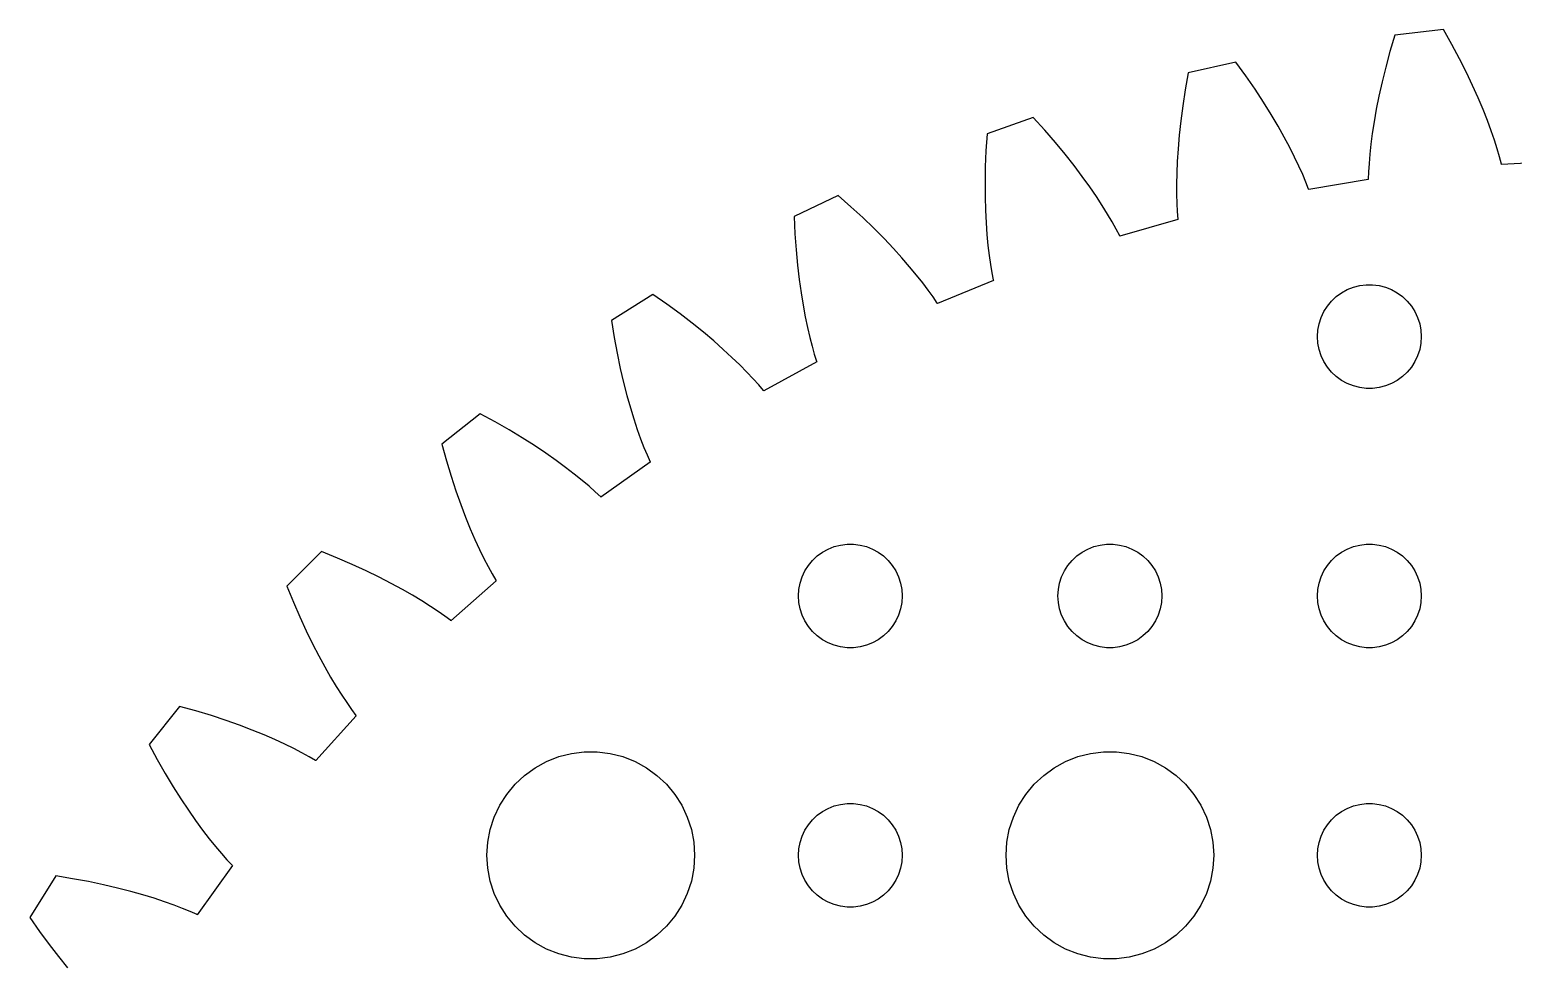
# Model space of a CAD drawing. Header units: metres. Extents: x -54 to 54, y 56 to 274.
# Drawn here: x -46.22 to -3.34, y 246.88 to 273.88 of the extents above; entities that cross this region are included whole.
import ezdxf

# ---------------------------------------------------------------- set-up
doc = ezdxf.new("R2010")
doc.units = ezdxf.units.M

msp = doc.modelspace()

# ---------------------------------------------------------------- linework, layer by layer
for p, q in [((-6.76447, 273.718), (-6.90468, 273.245)), ((-5.35844, 273.876), (-6.76447, 273.718)), ((-5.11647, 273.446), (-5.35844, 273.876)), ((-6.90468, 273.245), (-7.02747, 272.793)), ((-4.89624, 273.033), (-5.11647, 273.446)), ((-11.357, 272.937), (-12.7364, 272.623)), ((-11.0684, 272.537), (-11.357, 272.937)), ((-7.02747, 272.793), (-7.13385, 272.363)), ((-4.69691, 272.638), (-4.89624, 273.033)), ((-12.7364, 272.623), (-12.8228, 272.137)), ((-10.8033, 272.151), (-11.0684, 272.537)), ((-7.13385, 272.363), (-7.22493, 271.956)), ((-4.51752, 272.261), (-4.69691, 272.638)), ((-4.35709, 271.904), (-4.51752, 272.261)), ((-12.8228, 272.137), (-12.8942, 271.674)), ((-10.5609, 271.781), (-10.8033, 272.151)), ((-7.22493, 271.956), (-7.30177, 271.572)), ((-4.21471, 271.566), (-4.35709, 271.904)), ((-12.8942, 271.674), (-12.9518, 271.235)), ((-10.3405, 271.427), (-10.5609, 271.781)), ((-10.1411, 271.089), (-10.3405, 271.427)), ((-7.30177, 271.572), (-7.36545, 271.211)), ((-4.08936, 271.249), (-4.21471, 271.566)), ((-17.2127, 271.333), (-18.5482, 270.866)), ((-16.8811, 270.968), (-17.2127, 271.333)), ((-12.9518, 271.235), (-12.9967, 270.82)), ((-9.96176, 270.77), (-10.1411, 271.089)), ((-7.36545, 271.211), (-7.41708, 270.874)), ((-3.98003, 270.953), (-4.08936, 271.249)), ((-18.5482, 270.866), (-18.5796, 270.373)), ((-16.5744, 270.614), (-16.8811, 270.968)), ((-16.2922, 270.273), (-16.5744, 270.614)), ((-12.9967, 270.82), (-13.0301, 270.43)), ((-9.80168, 270.469), (-9.96176, 270.77)), ((-7.45778, 270.561), (-7.48868, 270.272)), ((-7.41708, 270.874), (-7.45778, 270.561)), ((-3.88571, 270.678), (-3.98003, 270.953)), ((-3.80534, 270.426), (-3.88571, 270.678)), ((-18.5796, 270.373), (-18.5988, 269.906)), ((-16.0334, 269.946), (-16.2922, 270.273)), ((-13.0301, 270.43), (-13.0529, 270.064)), ((-9.6599, 270.187), (-9.80168, 270.469)), ((-9.53543, 269.925), (-9.6599, 270.187)), ((-7.48868, 270.272), (-7.51086, 270.008)), ((-3.73788, 270.196), (-3.80534, 270.426)), ((-3.68224, 269.99), (-3.73788, 270.196)), ((-18.5988, 269.906), (-18.6069, 269.463)), ((-15.7975, 269.633), (-16.0334, 269.946)), ((-13.0665, 269.724), (-13.0719, 269.408)), ((-13.0529, 270.064), (-13.0665, 269.724)), ((-9.42732, 269.683), (-9.53543, 269.925)), ((-7.52553, 269.769), (-7.53378, 269.556)), ((-7.51086, 270.008), (-7.52553, 269.769)), ((-3.6815, 269.98), (-3.68224, 269.99)), ((-1.93741, 270.073), (-3.6815, 269.98)), ((-18.6069, 269.463), (-18.6051, 269.046)), ((-15.5835, 269.335), (-15.7975, 269.633)), ((-15.3908, 269.054), (-15.5835, 269.335)), ((-13.0719, 269.408), (-13.0703, 269.118)), ((-9.33456, 269.462), (-9.42732, 269.683)), ((-9.25615, 269.263), (-9.33456, 269.462)), ((-9.25433, 269.253), (-9.25615, 269.263)), ((-7.53168, 269.542), (-9.25433, 269.253)), ((-7.53378, 269.556), (-7.53168, 269.542)), ((-22.8519, 269.083), (-24.1267, 268.469)), ((-22.4815, 268.757), (-22.8519, 269.083)), ((-18.6051, 269.046), (-18.5945, 268.654)), ((-15.2183, 268.79), (-15.3908, 269.054)), ((-13.0703, 269.118), (-13.0628, 268.853)), ((-13.0628, 268.853), (-13.0506, 268.614)), ((-24.1267, 268.469), (-24.1028, 267.976)), ((-22.1372, 268.44), (-22.4815, 268.757)), ((-21.8185, 268.133), (-22.1372, 268.44)), ((-18.5945, 268.654), (-18.5763, 268.288)), ((-15.0652, 268.543), (-15.2183, 268.79)), ((-14.9308, 268.315), (-15.0652, 268.543)), ((-13.0506, 268.614), (-13.0349, 268.4)), ((-13.0349, 268.4), (-13.0312, 268.387)), ((-24.1028, 267.976), (-24.0695, 267.509)), ((-21.5247, 267.836), (-21.8185, 268.133)), ((-18.5763, 268.288), (-18.5516, 267.948)), ((-14.8139, 268.106), (-14.9308, 268.315)), ((-14.7136, 267.917), (-14.8139, 268.106)), ((-13.0312, 268.387), (-14.7107, 267.907)), ((-21.2552, 267.552), (-21.5247, 267.836)), ((-21.0093, 267.28), (-21.2552, 267.552)), ((-18.5516, 267.948), (-18.5217, 267.634)), ((-18.5217, 267.634), (-18.4875, 267.345)), ((-14.7107, 267.907), (-14.7136, 267.917)), ((-24.0695, 267.509), (-24.028, 267.069)), ((-20.7863, 267.022), (-21.0093, 267.28)), ((-18.4875, 267.345), (-18.4505, 267.083)), ((-24.028, 267.069), (-23.9795, 266.654)), ((-20.5853, 266.779), (-20.7863, 267.022)), ((-20.4056, 266.551), (-20.5853, 266.779)), ((-18.4505, 267.083), (-18.4116, 266.847)), ((-18.4116, 266.847), (-18.3721, 266.637)), ((-23.9795, 266.654), (-23.9251, 266.266)), ((-23.9251, 266.266), (-23.866, 265.904)), ((-20.2464, 266.339), (-20.4056, 266.551)), ((-20.1069, 266.145), (-20.2464, 266.339)), ((-18.3669, 266.624), (-19.9822, 265.959)), ((-18.3721, 266.637), (-18.3669, 266.624)), ((-8.45613, 266.156), (-8.30373, 266.266)), ((-8.30373, 266.266), (-8.13866, 266.357)), ((-8.13866, 266.357), (-7.96352, 266.427)), ((-7.96352, 266.427), (-7.78107, 266.473)), ((-7.78107, 266.473), (-7.59418, 266.497)), ((-7.59418, 266.497), (-7.40581, 266.497)), ((-7.40581, 266.497), (-7.21892, 266.473)), ((-7.21892, 266.473), (-7.03647, 266.427)), ((-7.03647, 266.427), (-6.86133, 266.357)), ((-6.86133, 266.357), (-6.69626, 266.266)), ((-6.69626, 266.266), (-6.54385, 266.156)), ((-28.2038, 266.216), (-29.4018, 265.463)), ((-27.7992, 265.933), (-28.2038, 266.216)), ((-27.4215, 265.657), (-27.7992, 265.933)), ((-23.866, 265.904), (-23.8034, 265.569)), ((-19.9861, 265.968), (-20.1069, 266.145)), ((-19.9822, 265.959), (-19.9861, 265.968)), ((-8.81445, 265.723), (-8.71352, 265.882)), ((-8.71352, 265.882), (-8.59344, 266.027)), ((-8.59344, 266.027), (-8.45613, 266.156)), ((-6.54385, 266.156), (-6.40654, 266.027)), ((-6.40654, 266.027), (-6.28647, 265.882)), ((-6.28647, 265.882), (-6.18553, 265.723)), ((-29.4018, 265.463), (-29.3229, 264.976)), ((-27.0705, 265.387), (-27.4215, 265.657)), ((-23.8034, 265.569), (-23.7385, 265.26)), ((-8.95287, 265.373), (-8.89465, 265.552)), ((-8.89465, 265.552), (-8.81445, 265.723)), ((-6.18553, 265.723), (-6.10533, 265.552)), ((-6.10533, 265.552), (-6.04712, 265.373)), ((-29.3229, 264.976), (-29.2375, 264.516)), ((-26.7454, 265.126), (-27.0705, 265.387)), ((-26.4457, 264.873), (-26.7454, 265.126)), ((-23.7385, 265.26), (-23.6723, 264.978)), ((-23.6723, 264.978), (-23.6061, 264.721)), ((-9, 265), (-8.98816, 265.188)), ((-8.98816, 264.812), (-9, 265)), ((-8.98816, 265.188), (-8.95287, 265.373)), ((-6.04712, 265.373), (-6.01183, 265.188)), ((-6.01183, 265.188), (-6, 265)), ((-6, 265), (-6.01183, 264.812)), ((-26.1709, 264.631), (-26.4457, 264.873)), ((-25.9204, 264.399), (-26.1709, 264.631)), ((-23.6061, 264.721), (-23.541, 264.491)), ((-8.95287, 264.627), (-8.98816, 264.812)), ((-8.89465, 264.448), (-8.95287, 264.627)), ((-6.04712, 264.627), (-6.10533, 264.448)), ((-6.01183, 264.812), (-6.04712, 264.627)), ((-29.2375, 264.516), (-29.1469, 264.082)), ((-25.6934, 264.18), (-25.9204, 264.399)), ((-25.4894, 263.974), (-25.6934, 264.18)), ((-23.4716, 264.274), (-25.0023, 263.433)), ((-23.541, 264.491), (-23.4782, 264.286)), ((-23.4782, 264.286), (-23.4716, 264.274)), ((-8.81445, 264.277), (-8.89465, 264.448)), ((-8.71352, 264.118), (-8.81445, 264.277)), ((-8.59344, 263.973), (-8.71352, 264.118)), ((-6.28647, 264.118), (-6.40654, 263.973)), ((-6.18553, 264.277), (-6.28647, 264.118)), ((-6.10533, 264.448), (-6.18553, 264.277)), ((-29.1469, 264.082), (-29.0523, 263.676)), ((-25.3075, 263.781), (-25.4894, 263.974)), ((-25.147, 263.603), (-25.3075, 263.781)), ((-8.45613, 263.844), (-8.59344, 263.973)), ((-8.30373, 263.734), (-8.45613, 263.844)), ((-8.13866, 263.643), (-8.30373, 263.734)), ((-6.69626, 263.734), (-6.86133, 263.643)), ((-6.54385, 263.844), (-6.69626, 263.734)), ((-6.40654, 263.973), (-6.54385, 263.844)), ((-29.0523, 263.676), (-28.9548, 263.296)), ((-28.9548, 263.296), (-28.8556, 262.944)), ((-25.0072, 263.441), (-25.147, 263.603)), ((-25.0023, 263.433), (-25.0072, 263.441)), ((-7.96352, 263.573), (-8.13866, 263.643)), ((-7.78107, 263.527), (-7.96352, 263.573)), ((-7.59418, 263.503), (-7.78107, 263.527)), ((-7.40581, 263.503), (-7.59418, 263.503)), ((-7.21892, 263.527), (-7.40581, 263.503)), ((-7.03647, 263.573), (-7.21892, 263.527)), ((-6.86133, 263.643), (-7.03647, 263.573)), ((-28.8556, 262.944), (-28.7559, 262.618)), ((-33.201, 262.767), (-34.3072, 261.885)), ((-32.7673, 262.532), (-33.201, 262.767)), ((-32.3611, 262.299), (-32.7673, 262.532)), ((-28.7559, 262.618), (-28.6568, 262.318)), ((-31.982, 262.071), (-32.3611, 262.299)), ((-31.6297, 261.847), (-31.982, 262.071)), ((-28.6568, 262.318), (-28.5594, 262.045)), ((-28.5594, 262.045), (-28.4649, 261.797)), ((-34.3072, 261.885), (-34.1742, 261.41)), ((-31.3036, 261.63), (-31.6297, 261.847)), ((-31.0034, 261.42), (-31.3036, 261.63)), ((-28.4649, 261.797), (-28.3744, 261.576)), ((-28.3744, 261.576), (-28.2891, 261.379)), ((-34.1742, 261.41), (-34.0379, 260.962)), ((-30.7286, 261.218), (-31.0034, 261.42)), ((-30.4785, 261.025), (-30.7286, 261.218)), ((-28.2811, 261.368), (-29.708, 260.36)), ((-28.2891, 261.379), (-28.2811, 261.368)), ((-34.0379, 260.962), (-33.8993, 260.542)), ((-30.2526, 260.843), (-30.4785, 261.025)), ((-30.0503, 260.672), (-30.2526, 260.843)), ((-33.8993, 260.542), (-33.7598, 260.149)), ((-29.8709, 260.514), (-30.0503, 260.672)), ((-29.7139, 260.368), (-29.8709, 260.514)), ((-29.708, 260.36), (-29.7139, 260.368)), ((-33.7598, 260.149), (-33.6205, 259.782)), ((-33.6205, 259.782), (-33.4824, 259.443)), ((-33.4824, 259.443), (-33.3467, 259.13)), ((-33.3467, 259.13), (-33.2147, 258.843)), ((-22.9635, 258.927), (-22.7811, 258.973)), ((-22.7811, 258.973), (-22.5942, 258.997)), ((-22.5942, 258.997), (-22.4058, 258.997)), ((-22.4058, 258.997), (-22.2189, 258.973)), ((-22.2189, 258.973), (-22.0365, 258.927)), ((-15.4635, 258.927), (-15.2811, 258.973)), ((-15.2811, 258.973), (-15.0942, 258.997)), ((-15.0942, 258.997), (-14.9058, 258.997)), ((-14.9058, 258.997), (-14.7189, 258.973)), ((-14.7189, 258.973), (-14.5365, 258.927)), ((-7.96352, 258.927), (-7.78107, 258.973)), ((-7.78107, 258.973), (-7.59418, 258.997)), ((-7.59418, 258.997), (-7.40581, 258.997)), ((-7.40581, 258.997), (-7.21892, 258.973)), ((-7.21892, 258.973), (-7.03647, 258.927)), ((-37.7806, 258.781), (-38.7811, 257.781)), ((-37.3233, 258.596), (-37.7806, 258.781)), ((-36.8936, 258.41), (-37.3233, 258.596)), ((-33.2147, 258.843), (-33.0873, 258.583)), ((-33.0873, 258.583), (-32.9657, 258.347)), ((-23.5934, 258.527), (-23.4561, 258.656)), ((-23.4561, 258.656), (-23.3037, 258.766)), ((-23.3037, 258.766), (-23.1387, 258.857)), ((-23.1387, 258.857), (-22.9635, 258.927)), ((-22.0365, 258.927), (-21.8613, 258.857)), ((-21.8613, 258.857), (-21.6963, 258.766)), ((-21.6963, 258.766), (-21.5439, 258.656)), ((-21.5439, 258.656), (-21.4065, 258.527)), ((-16.0934, 258.527), (-15.9561, 258.656)), ((-15.9561, 258.656), (-15.8037, 258.766)), ((-15.8037, 258.766), (-15.6387, 258.857)), ((-15.6387, 258.857), (-15.4635, 258.927)), ((-14.5365, 258.927), (-14.3613, 258.857)), ((-14.3613, 258.857), (-14.1963, 258.766)), ((-14.1963, 258.766), (-14.0439, 258.656)), ((-14.0439, 258.656), (-13.9065, 258.527)), ((-8.59344, 258.527), (-8.45613, 258.656)), ((-8.45613, 258.656), (-8.30373, 258.766)), ((-8.30373, 258.766), (-8.13866, 258.857)), ((-8.13866, 258.857), (-7.96352, 258.927)), ((-7.03647, 258.927), (-6.86133, 258.857)), ((-6.86133, 258.857), (-6.69626, 258.766)), ((-6.69626, 258.766), (-6.54385, 258.656)), ((-6.54385, 258.656), (-6.40654, 258.527)), ((-36.4913, 258.225), (-36.8936, 258.41)), ((-36.1162, 258.043), (-36.4913, 258.225)), ((-32.9657, 258.347), (-32.851, 258.137)), ((-32.851, 258.137), (-32.7442, 257.952)), ((-23.8947, 258.052), (-23.8145, 258.223)), ((-23.8145, 258.223), (-23.7135, 258.382)), ((-23.7135, 258.382), (-23.5934, 258.527)), ((-21.4065, 258.527), (-21.2865, 258.382)), ((-21.2865, 258.382), (-21.1855, 258.223)), ((-21.1855, 258.223), (-21.1053, 258.052)), ((-16.3947, 258.052), (-16.3145, 258.223)), ((-16.3145, 258.223), (-16.2135, 258.382)), ((-16.2135, 258.382), (-16.0934, 258.527)), ((-13.9065, 258.527), (-13.7865, 258.382)), ((-13.7865, 258.382), (-13.6855, 258.223)), ((-13.6855, 258.223), (-13.6053, 258.052)), ((-8.89465, 258.052), (-8.81445, 258.223)), ((-8.81445, 258.223), (-8.71352, 258.382)), ((-8.71352, 258.382), (-8.59344, 258.527)), ((-6.40654, 258.527), (-6.28647, 258.382)), ((-6.28647, 258.382), (-6.18553, 258.223)), ((-6.18553, 258.223), (-6.10533, 258.052)), ((-38.7811, 257.781), (-38.5958, 257.323)), ((-35.7679, 257.863), (-36.1162, 258.043)), ((-35.446, 257.688), (-35.7679, 257.863)), ((-35.1503, 257.518), (-35.446, 257.688)), ((-32.735, 257.941), (-34.0402, 256.78)), ((-32.7442, 257.952), (-32.735, 257.941)), ((-24, 257.5), (-23.9882, 257.688)), ((-23.9882, 257.688), (-23.9529, 257.873)), ((-23.9529, 257.873), (-23.8947, 258.052)), ((-21.1053, 258.052), (-21.0471, 257.873)), ((-21.0471, 257.873), (-21.0118, 257.688)), ((-21.0118, 257.688), (-21, 257.5)), ((-16.5, 257.5), (-16.4882, 257.688)), ((-16.4882, 257.688), (-16.4529, 257.873)), ((-16.4529, 257.873), (-16.3947, 258.052)), ((-13.6053, 258.052), (-13.5471, 257.873)), ((-13.5471, 257.873), (-13.5118, 257.688)), ((-13.5118, 257.688), (-13.5, 257.5)), ((-9, 257.5), (-8.98816, 257.688)), ((-8.98816, 257.688), (-8.95287, 257.873)), ((-8.95287, 257.873), (-8.89465, 258.052)), ((-6.10533, 258.052), (-6.04712, 257.873)), ((-6.04712, 257.873), (-6.01183, 257.688)), ((-6.01183, 257.688), (-6, 257.5)), ((-38.5958, 257.323), (-38.4101, 256.894)), ((-34.8802, 257.355), (-35.1503, 257.518)), ((-34.6353, 257.199), (-34.8802, 257.355)), ((-23.9882, 257.312), (-24, 257.5)), ((-23.9529, 257.127), (-23.9882, 257.312)), ((-21.0118, 257.312), (-21.0471, 257.127)), ((-21, 257.5), (-21.0118, 257.312)), ((-16.4882, 257.312), (-16.5, 257.5)), ((-16.4529, 257.127), (-16.4882, 257.312)), ((-13.5118, 257.312), (-13.5471, 257.127)), ((-13.5, 257.5), (-13.5118, 257.312)), ((-8.98816, 257.312), (-9, 257.5)), ((-8.95287, 257.127), (-8.98816, 257.312)), ((-6.01183, 257.312), (-6.04712, 257.127)), ((-6, 257.5), (-6.01183, 257.312)), ((-38.4101, 256.894), (-38.2254, 256.491)), ((-34.4152, 257.052), (-34.6353, 257.199)), ((-34.2192, 256.914), (-34.4152, 257.052)), ((-34.0469, 256.788), (-34.2192, 256.914)), ((-23.8947, 256.948), (-23.9529, 257.127)), ((-23.8145, 256.777), (-23.8947, 256.948)), ((-21.1053, 256.948), (-21.1855, 256.777)), ((-21.0471, 257.127), (-21.1053, 256.948)), ((-16.3947, 256.948), (-16.4529, 257.127)), ((-16.3145, 256.777), (-16.3947, 256.948)), ((-13.6053, 256.948), (-13.6855, 256.777)), ((-13.5471, 257.127), (-13.6053, 256.948)), ((-8.89465, 256.948), (-8.95287, 257.127)), ((-8.81445, 256.777), (-8.89465, 256.948)), ((-6.10533, 256.948), (-6.18553, 256.777)), ((-6.04712, 257.127), (-6.10533, 256.948)), ((-38.2254, 256.491), (-38.0428, 256.116)), ((-34.0402, 256.78), (-34.0469, 256.788)), ((-23.7135, 256.618), (-23.8145, 256.777)), ((-23.5934, 256.473), (-23.7135, 256.618)), ((-23.4561, 256.344), (-23.5934, 256.473)), ((-21.4065, 256.473), (-21.5439, 256.344)), ((-21.2865, 256.618), (-21.4065, 256.473)), ((-21.1855, 256.777), (-21.2865, 256.618)), ((-16.2135, 256.618), (-16.3145, 256.777)), ((-16.0934, 256.473), (-16.2135, 256.618)), ((-15.9561, 256.344), (-16.0934, 256.473)), ((-13.9065, 256.473), (-14.0439, 256.344)), ((-13.7865, 256.618), (-13.9065, 256.473)), ((-13.6855, 256.777), (-13.7865, 256.618)), ((-8.71352, 256.618), (-8.81445, 256.777)), ((-8.59344, 256.473), (-8.71352, 256.618)), ((-8.45613, 256.344), (-8.59344, 256.473)), ((-6.40654, 256.473), (-6.54385, 256.344)), ((-6.28647, 256.618), (-6.40654, 256.473)), ((-6.18553, 256.777), (-6.28647, 256.618)), ((-38.0428, 256.116), (-37.8633, 255.768)), ((-23.3037, 256.234), (-23.4561, 256.344)), ((-23.1387, 256.143), (-23.3037, 256.234)), ((-22.9635, 256.073), (-23.1387, 256.143)), ((-22.7811, 256.027), (-22.9635, 256.073)), ((-22.5942, 256.003), (-22.7811, 256.027)), ((-22.4058, 256.003), (-22.5942, 256.003)), ((-22.2189, 256.027), (-22.4058, 256.003)), ((-22.0365, 256.073), (-22.2189, 256.027)), ((-21.8613, 256.143), (-22.0365, 256.073)), ((-21.6963, 256.234), (-21.8613, 256.143)), ((-21.5439, 256.344), (-21.6963, 256.234)), ((-15.8037, 256.234), (-15.9561, 256.344)), ((-15.6387, 256.143), (-15.8037, 256.234)), ((-15.4635, 256.073), (-15.6387, 256.143)), ((-15.2811, 256.027), (-15.4635, 256.073)), ((-15.0942, 256.003), (-15.2811, 256.027)), ((-14.9058, 256.003), (-15.0942, 256.003)), ((-14.7189, 256.027), (-14.9058, 256.003)), ((-14.5365, 256.073), (-14.7189, 256.027)), ((-14.3613, 256.143), (-14.5365, 256.073)), ((-14.1963, 256.234), (-14.3613, 256.143)), ((-14.0439, 256.344), (-14.1963, 256.234)), ((-8.30373, 256.234), (-8.45613, 256.344)), ((-8.13866, 256.143), (-8.30373, 256.234)), ((-7.96352, 256.073), (-8.13866, 256.143)), ((-7.78107, 256.027), (-7.96352, 256.073)), ((-7.59418, 256.003), (-7.78107, 256.027)), ((-7.40581, 256.003), (-7.59418, 256.003)), ((-7.21892, 256.027), (-7.40581, 256.003)), ((-7.03647, 256.073), (-7.21892, 256.027)), ((-6.86133, 256.143), (-7.03647, 256.073)), ((-6.69626, 256.234), (-6.86133, 256.143)), ((-6.54385, 256.344), (-6.69626, 256.234)), ((-37.8633, 255.768), (-37.688, 255.446)), ((-37.688, 255.446), (-37.5182, 255.15)), ((-37.5182, 255.15), (-37.3549, 254.88)), ((-37.3549, 254.88), (-37.1991, 254.635)), ((-41.8852, 254.307), (-42.7674, 253.201)), ((-41.41, 254.174), (-41.8852, 254.307)), ((-37.1991, 254.635), (-37.052, 254.415)), ((-37.052, 254.415), (-36.9144, 254.219)), ((-40.9622, 254.038), (-41.41, 254.174)), ((-40.5418, 253.899), (-40.9622, 254.038)), ((-40.1485, 253.76), (-40.5418, 253.899)), ((-36.7773, 254.037), (-37.9442, 252.738)), ((-36.9144, 254.219), (-36.7876, 254.047)), ((-36.7876, 254.047), (-36.7773, 254.037)), ((-39.7823, 253.62), (-40.1485, 253.76)), ((-39.4429, 253.482), (-39.7823, 253.62)), ((-39.13, 253.347), (-39.4429, 253.482)), ((-42.7674, 253.201), (-42.532, 252.767)), ((-38.8433, 253.215), (-39.13, 253.347)), ((-38.5825, 253.087), (-38.8433, 253.215)), ((-38.3473, 252.966), (-38.5825, 253.087)), ((-38.1371, 252.851), (-38.3473, 252.966)), ((-30.5621, 252.947), (-30.1884, 252.994)), ((-30.1884, 252.994), (-29.8116, 252.994)), ((-29.8116, 252.994), (-29.4379, 252.947)), ((-15.5621, 252.947), (-15.1884, 252.994)), ((-15.1884, 252.994), (-14.8116, 252.994)), ((-14.8116, 252.994), (-14.4379, 252.947)), ((-42.532, 252.767), (-42.2994, 252.361)), ((-37.9517, 252.744), (-38.1371, 252.851)), ((-37.9442, 252.738), (-37.9517, 252.744)), ((-31.6075, 252.533), (-31.2773, 252.714)), ((-31.2773, 252.714), (-30.927, 252.853)), ((-30.927, 252.853), (-30.5621, 252.947)), ((-29.4379, 252.947), (-29.0729, 252.853)), ((-29.0729, 252.853), (-28.7227, 252.714)), ((-28.7227, 252.714), (-28.3925, 252.533)), ((-16.6075, 252.533), (-16.2773, 252.714)), ((-16.2773, 252.714), (-15.927, 252.853)), ((-15.927, 252.853), (-15.5621, 252.947)), ((-14.4379, 252.947), (-14.0729, 252.853)), ((-14.0729, 252.853), (-13.7227, 252.714)), ((-13.7227, 252.714), (-13.3925, 252.533)), ((-42.2994, 252.361), (-42.0708, 251.982)), ((-32.1869, 252.054), (-31.9123, 252.312)), ((-31.9123, 252.312), (-31.6075, 252.533)), ((-28.3925, 252.533), (-28.0877, 252.312)), ((-28.0877, 252.312), (-27.8131, 252.054)), ((-17.1869, 252.054), (-16.9123, 252.312)), ((-16.9123, 252.312), (-16.6075, 252.533)), ((-13.3925, 252.533), (-13.0877, 252.312)), ((-13.0877, 252.312), (-12.8131, 252.054)), ((-42.0708, 251.982), (-41.8473, 251.63)), ((-32.6289, 251.445), (-32.427, 251.763)), ((-32.427, 251.763), (-32.1869, 252.054)), ((-27.8131, 252.054), (-27.5729, 251.763)), ((-27.5729, 251.763), (-27.3711, 251.445)), ((-17.6289, 251.445), (-17.427, 251.763)), ((-17.427, 251.763), (-17.1869, 252.054)), ((-12.8131, 252.054), (-12.5729, 251.763)), ((-12.5729, 251.763), (-12.3711, 251.445)), ((-41.8473, 251.63), (-41.6299, 251.304)), ((-41.6299, 251.304), (-41.4198, 251.003)), ((-32.7893, 251.104), (-32.6289, 251.445)), ((-27.3711, 251.445), (-27.2107, 251.104)), ((-23.4561, 251.156), (-23.3037, 251.266)), ((-23.3037, 251.266), (-23.1387, 251.357)), ((-23.1387, 251.357), (-22.9635, 251.427)), ((-22.9635, 251.427), (-22.7811, 251.473)), ((-22.7811, 251.473), (-22.5942, 251.497)), ((-22.5942, 251.497), (-22.4058, 251.497)), ((-22.4058, 251.497), (-22.2189, 251.473)), ((-22.2189, 251.473), (-22.0365, 251.427)), ((-22.0365, 251.427), (-21.8613, 251.357)), ((-21.8613, 251.357), (-21.6963, 251.266)), ((-21.6963, 251.266), (-21.5439, 251.156)), ((-17.7893, 251.104), (-17.6289, 251.445)), ((-12.3711, 251.445), (-12.2107, 251.104)), ((-8.45613, 251.156), (-8.30373, 251.266)), ((-8.30373, 251.266), (-8.13866, 251.357)), ((-8.13866, 251.357), (-7.96352, 251.427)), ((-7.96352, 251.427), (-7.78107, 251.473)), ((-7.78107, 251.473), (-7.59418, 251.497)), ((-7.59418, 251.497), (-7.40581, 251.497)), ((-7.40581, 251.497), (-7.21892, 251.473)), ((-7.21892, 251.473), (-7.03647, 251.427)), ((-7.03647, 251.427), (-6.86133, 251.357)), ((-6.86133, 251.357), (-6.69626, 251.266)), ((-6.69626, 251.266), (-6.54385, 251.156)), ((-41.4198, 251.003), (-41.2179, 250.729)), ((-32.9057, 250.746), (-32.7893, 251.104)), ((-27.2107, 251.104), (-27.0942, 250.746)), ((-23.8145, 250.723), (-23.7135, 250.882)), ((-23.7135, 250.882), (-23.5934, 251.027)), ((-23.5934, 251.027), (-23.4561, 251.156)), ((-21.5439, 251.156), (-21.4065, 251.027)), ((-21.4065, 251.027), (-21.2865, 250.882)), ((-21.2865, 250.882), (-21.1855, 250.723)), ((-17.9057, 250.746), (-17.7893, 251.104)), ((-12.2107, 251.104), (-12.0942, 250.746)), ((-8.81445, 250.723), (-8.71352, 250.882)), ((-8.71352, 250.882), (-8.59344, 251.027)), ((-8.59344, 251.027), (-8.45613, 251.156)), ((-6.54385, 251.156), (-6.40654, 251.027)), ((-6.40654, 251.027), (-6.28647, 250.882)), ((-6.28647, 250.882), (-6.18553, 250.723)), ((-41.2179, 250.729), (-41.0254, 250.478)), ((-41.0254, 250.478), (-40.8432, 250.253)), ((-32.9763, 250.376), (-32.9057, 250.746)), ((-27.0942, 250.746), (-27.0237, 250.376)), ((-23.9529, 250.373), (-23.8947, 250.552)), ((-23.8947, 250.552), (-23.8145, 250.723)), ((-21.1855, 250.723), (-21.1053, 250.552)), ((-21.1053, 250.552), (-21.0471, 250.373)), ((-17.9763, 250.376), (-17.9057, 250.746)), ((-12.0942, 250.746), (-12.0237, 250.376)), ((-8.95287, 250.373), (-8.89465, 250.552)), ((-8.89465, 250.552), (-8.81445, 250.723)), ((-6.18553, 250.723), (-6.10533, 250.552)), ((-6.10533, 250.552), (-6.04712, 250.373)), ((-40.8432, 250.253), (-40.6723, 250.05)), ((-40.6723, 250.05), (-40.5137, 249.871)), ((-33, 250), (-32.9763, 250.376)), ((-32.9763, 249.624), (-33, 250)), ((-27.0237, 250.376), (-27, 250)), ((-27, 250), (-27.0237, 249.624)), ((-24, 250), (-23.9882, 250.188)), ((-23.9882, 249.812), (-24, 250)), ((-23.9882, 250.188), (-23.9529, 250.373)), ((-21.0471, 250.373), (-21.0118, 250.188)), ((-21.0118, 250.188), (-21, 250)), ((-21, 250), (-21.0118, 249.812)), ((-18, 250), (-17.9763, 250.376)), ((-17.9763, 249.624), (-18, 250)), ((-12.0237, 250.376), (-12, 250)), ((-12, 250), (-12.0237, 249.624)), ((-9, 250), (-8.98816, 250.188)), ((-8.98816, 249.812), (-9, 250)), ((-8.98816, 250.188), (-8.95287, 250.373)), ((-6.04712, 250.373), (-6.01183, 250.188)), ((-6.01183, 250.188), (-6, 250)), ((-6, 250), (-6.01183, 249.812)), ((-40.357, 249.706), (-41.3711, 248.283)), ((-40.5137, 249.871), (-40.3683, 249.714)), ((-40.3683, 249.714), (-40.357, 249.706)), ((-32.9057, 249.254), (-32.9763, 249.624)), ((-27.0237, 249.624), (-27.0942, 249.254)), ((-23.9529, 249.627), (-23.9882, 249.812)), ((-23.8947, 249.448), (-23.9529, 249.627)), ((-21.0471, 249.627), (-21.1053, 249.448)), ((-21.0118, 249.812), (-21.0471, 249.627)), ((-17.9057, 249.254), (-17.9763, 249.624)), ((-12.0237, 249.624), (-12.0942, 249.254)), ((-8.95287, 249.627), (-8.98816, 249.812)), ((-8.89465, 249.448), (-8.95287, 249.627)), ((-6.04712, 249.627), (-6.10533, 249.448)), ((-6.01183, 249.812), (-6.04712, 249.627)), ((-45.463, 249.402), (-46.2158, 248.204)), ((-44.9759, 249.323), (-45.463, 249.402)), ((-44.5157, 249.238), (-44.9759, 249.323)), ((-44.0824, 249.147), (-44.5157, 249.238)), ((-43.676, 249.052), (-44.0824, 249.147)), ((-32.7893, 248.896), (-32.9057, 249.254)), ((-27.0942, 249.254), (-27.2107, 248.896)), ((-23.8145, 249.277), (-23.8947, 249.448)), ((-23.7135, 249.118), (-23.8145, 249.277)), ((-23.5934, 248.973), (-23.7135, 249.118)), ((-21.2865, 249.118), (-21.4065, 248.973)), ((-21.1855, 249.277), (-21.2865, 249.118)), ((-21.1053, 249.448), (-21.1855, 249.277)), ((-17.7893, 248.896), (-17.9057, 249.254)), ((-12.0942, 249.254), (-12.2107, 248.896)), ((-8.81445, 249.277), (-8.89465, 249.448)), ((-8.71352, 249.118), (-8.81445, 249.277)), ((-8.59344, 248.973), (-8.71352, 249.118)), ((-6.28647, 249.118), (-6.40654, 248.973)), ((-6.18553, 249.277), (-6.28647, 249.118)), ((-6.10533, 249.448), (-6.18553, 249.277)), ((-43.2965, 248.955), (-43.676, 249.052)), ((-42.9437, 248.856), (-43.2965, 248.955)), ((-42.6176, 248.756), (-42.9437, 248.856)), ((-42.3179, 248.657), (-42.6176, 248.756)), ((-32.6289, 248.555), (-32.7893, 248.896)), ((-27.2107, 248.896), (-27.3711, 248.555)), ((-23.4561, 248.844), (-23.5934, 248.973)), ((-23.3037, 248.734), (-23.4561, 248.844)), ((-23.1387, 248.643), (-23.3037, 248.734)), ((-21.6963, 248.734), (-21.8613, 248.643)), ((-21.5439, 248.844), (-21.6963, 248.734)), ((-21.4065, 248.973), (-21.5439, 248.844)), ((-17.6289, 248.555), (-17.7893, 248.896)), ((-12.2107, 248.896), (-12.3711, 248.555)), ((-8.45613, 248.844), (-8.59344, 248.973)), ((-8.30373, 248.734), (-8.45613, 248.844)), ((-8.13866, 248.643), (-8.30373, 248.734)), ((-6.69626, 248.734), (-6.86133, 248.643)), ((-6.54385, 248.844), (-6.69626, 248.734)), ((-6.40654, 248.973), (-6.54385, 248.844)), ((-42.0445, 248.559), (-42.3179, 248.657)), ((-41.7972, 248.465), (-42.0445, 248.559)), ((-41.5755, 248.374), (-41.7972, 248.465)), ((-41.3792, 248.289), (-41.5755, 248.374)), ((-41.3711, 248.283), (-41.3792, 248.289)), ((-32.427, 248.237), (-32.6289, 248.555)), ((-27.3711, 248.555), (-27.5729, 248.237)), ((-22.9635, 248.573), (-23.1387, 248.643)), ((-22.7811, 248.527), (-22.9635, 248.573)), ((-22.5942, 248.503), (-22.7811, 248.527)), ((-22.4058, 248.503), (-22.5942, 248.503)), ((-22.2189, 248.527), (-22.4058, 248.503)), ((-22.0365, 248.573), (-22.2189, 248.527)), ((-21.8613, 248.643), (-22.0365, 248.573)), ((-17.427, 248.237), (-17.6289, 248.555)), ((-12.3711, 248.555), (-12.5729, 248.237)), ((-7.96352, 248.573), (-8.13866, 248.643)), ((-7.78107, 248.527), (-7.96352, 248.573)), ((-7.59418, 248.503), (-7.78107, 248.527)), ((-7.40581, 248.503), (-7.59418, 248.503)), ((-7.21892, 248.527), (-7.40581, 248.503)), ((-7.03647, 248.573), (-7.21892, 248.527)), ((-6.86133, 248.643), (-7.03647, 248.573)), ((-46.2158, 248.204), (-45.9333, 247.799)), ((-32.1869, 247.946), (-32.427, 248.237)), ((-31.9123, 247.688), (-32.1869, 247.946)), ((-27.8131, 247.946), (-28.0877, 247.688)), ((-27.5729, 248.237), (-27.8131, 247.946)), ((-17.1869, 247.946), (-17.427, 248.237)), ((-16.9123, 247.688), (-17.1869, 247.946)), ((-12.8131, 247.946), (-13.0877, 247.688)), ((-12.5729, 248.237), (-12.8131, 247.946)), ((-45.9333, 247.799), (-45.6567, 247.422)), ((-45.6567, 247.422), (-45.3871, 247.07)), ((-31.6075, 247.467), (-31.9123, 247.688)), ((-31.2773, 247.286), (-31.6075, 247.467)), ((-28.3925, 247.467), (-28.7227, 247.286)), ((-28.0877, 247.688), (-28.3925, 247.467)), ((-16.6075, 247.467), (-16.9123, 247.688)), ((-16.2773, 247.286), (-16.6075, 247.467)), ((-13.3925, 247.467), (-13.7227, 247.286)), ((-13.0877, 247.688), (-13.3925, 247.467)), ((-45.3871, 247.07), (-45.1255, 246.745)), ((-30.927, 247.147), (-31.2773, 247.286)), ((-30.5621, 247.053), (-30.927, 247.147)), ((-30.1884, 247.006), (-30.5621, 247.053)), ((-29.8116, 247.006), (-30.1884, 247.006)), ((-29.4379, 247.053), (-29.8116, 247.006)), ((-29.0729, 247.147), (-29.4379, 247.053)), ((-28.7227, 247.286), (-29.0729, 247.147)), ((-15.927, 247.147), (-16.2773, 247.286)), ((-15.5621, 247.053), (-15.927, 247.147)), ((-15.1884, 247.006), (-15.5621, 247.053)), ((-14.8116, 247.006), (-15.1884, 247.006)), ((-14.4379, 247.053), (-14.8116, 247.006)), ((-14.0729, 247.147), (-14.4379, 247.053)), ((-13.7227, 247.286), (-14.0729, 247.147))]:
    msp.add_line(p, q)

doc.saveas('drawing.dxf')
